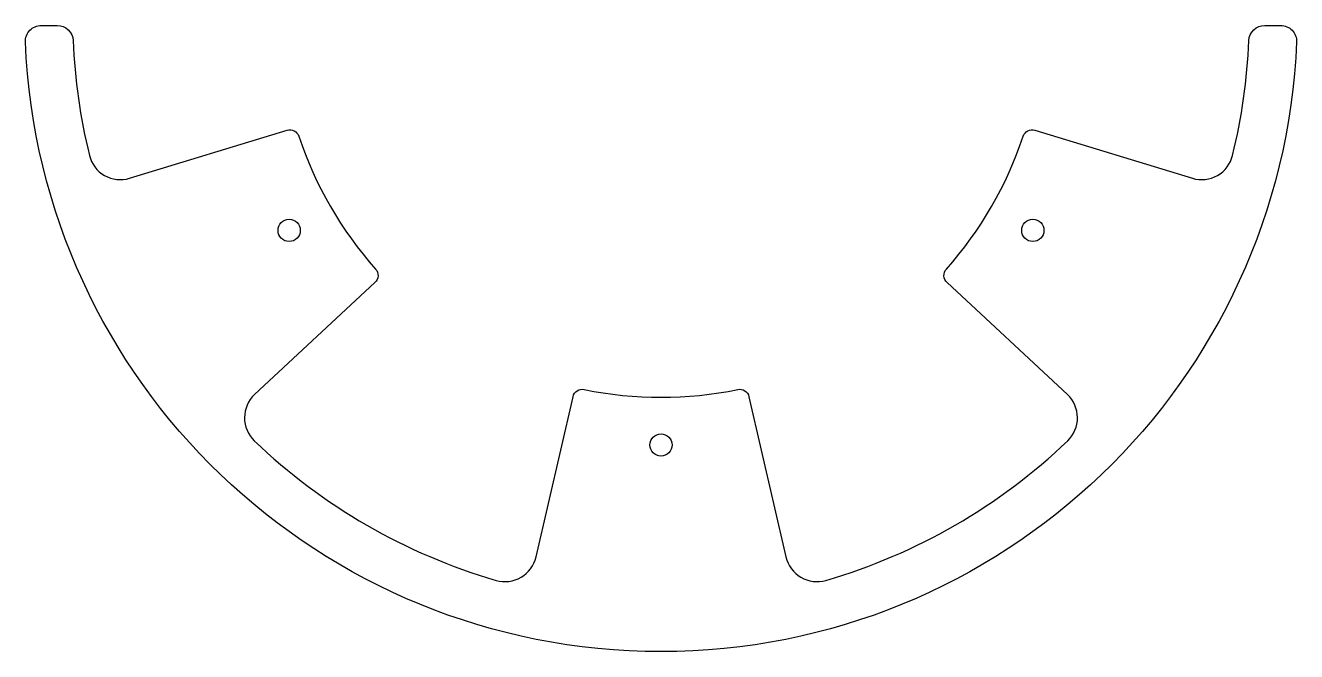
# Model space of a CAD drawing. Header units: millimetres. Extents: x -200 to 200, y -99 to 99.
import ezdxf

# ---------------------------------------------------------------- set-up
doc = ezdxf.new("R2010")
doc.units = ezdxf.units.MM
doc.layers.get('0').update_dxf_attribs({"linetype": 'CONTINUOUS'})

msp = doc.modelspace()

# ---------------------------------------------------------------- linework, layer by layer
msp.add_lwpolyline([(-189.83, 98.5, -0.401931), (-184.84, 93.71, 0.049394), (-179.72, 57.61, 0.43106), (-167.08, 50.42), (-117.59, 65.55, -0.407087), (-113.87, 63.63, 0.101597), (-89.73, 21.83, -0.407087), (-89.93, 17.64), (-127.78, -17.65, 0.43106), (-127.87, -32.19, 0.120342), (-51.85, -76.09, 0.43106), (-39.3, -68.74), (-27.66, -18.31, -0.407087), (-24.13, -16.05, 0.101597), (24.13, -16.05, -0.407087), (27.66, -18.31), (39.3, -68.74, 0.43106), (51.85, -76.09, 0.120342), (127.87, -32.19, 0.43106), (127.78, -17.65), (89.93, 17.64, -0.407087), (89.73, 21.83, 0.101597), (113.87, 63.63, -0.407087), (117.59, 65.55), (167.08, 50.42, 0.43106), (179.72, 57.61, 0.049394), (184.84, 93.71, -0.401931), (189.83, 98.5), (194.84, 98.5, -0.426285), (199.83, 93.29, -0.959782), (-199.83, 93.29, -0.426285), (-194.84, 98.5)], format="xyb", close=True)
for centre in [(-116.91, 34), (116.91, 34), (0, -33.5)]:
    msp.add_circle(centre, 3.5)

doc.saveas('drawing.dxf')
